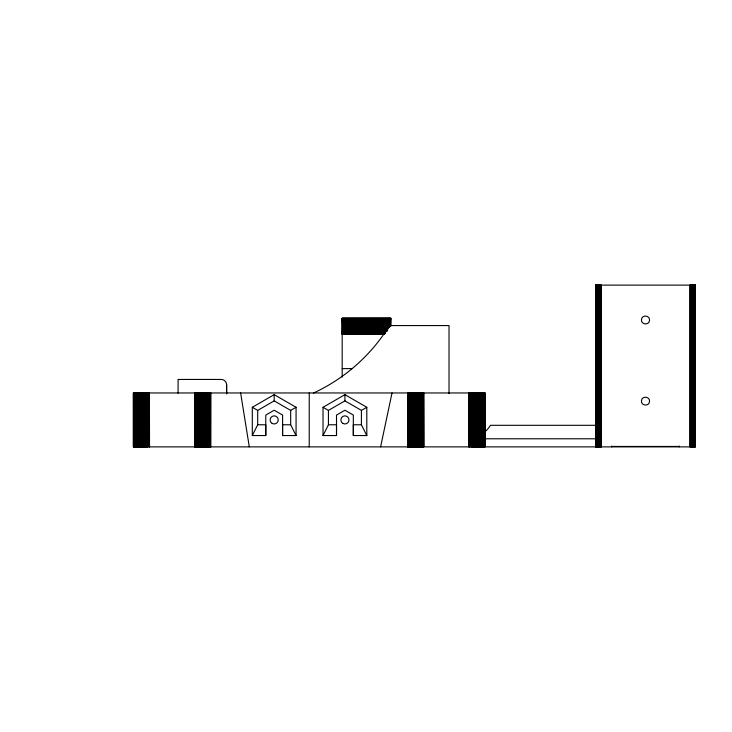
<?xml version="1.0" encoding="UTF-8"?>
<svg xmlns="http://www.w3.org/2000/svg" width="732" height="732" viewBox="0 0 732 732"><rect width="100%" height="100%" fill="white"/><g stroke="black" fill="none" stroke-linecap="round" stroke-linejoin="round"><path stroke-width="1.1" d="M226.618 384.84L226.618 393.734L226.618 384.84A5.389 5.389 0 0 0 221.22 379.45L178.086 379.45L178.086 393.157M265.78 435.549L265.78 424.77L257.691 424.77L252.302 435.549L265.78 435.549L265.78 415.062L274.189 410.213L282.589 415.062L282.589 435.549L296.067 435.549L296.067 407.285L274.189 394.649L252.302 407.285L252.302 435.549M282.589 435.549L282.589 424.77L290.677 424.77L296.067 435.549M336.51 435.549L336.51 424.77L328.43 424.77L323.032 435.549L336.51 435.549L336.51 415.062L344.918 410.213L353.327 415.062L353.327 435.549L366.805 435.549L366.805 407.285L344.918 394.649L323.032 407.285L323.032 435.549M353.327 435.549L353.327 424.77L361.416 424.77L366.805 435.549M380.603 446.877L392.013 392.956M313.452 393.038C344.708 378.691 371.508 354.892 389.442 325.566L449.027 325.566L449.027 393.587M388.289 327.405L389.506 325.566M257.691 424.77L257.691 410.396L274.189 400.871L290.677 410.396L290.677 424.77M290.677 410.396L296.067 407.285M328.43 424.77L328.43 410.396L344.918 400.871L361.416 410.396L361.416 424.77M361.416 410.396L366.805 407.285M390.714 326.262L390.714 318.173L342.192 318.164L342.192 377.126M342.192 318.264L390.714 318.21M342.192 318.438L390.714 318.438M342.192 318.557L390.714 318.557M342.192 318.704L390.714 318.704M342.192 318.868L390.714 318.868M342.192 319.051L390.714 319.051M342.192 319.253L390.714 319.253M342.192 319.472L390.714 319.472M342.192 319.71L390.714 319.71M342.192 319.966L390.714 319.966M342.192 320.25L390.714 320.25M342.192 320.534L390.714 320.534M342.192 320.845L390.714 320.845M342.192 321.165L390.714 321.165M342.192 321.504L390.714 321.504M342.192 321.851L390.714 321.851M342.192 322.217L390.714 322.217M342.192 322.592L390.714 322.592M342.192 322.968L390.714 322.968M342.192 323.361L390.714 323.361M342.192 323.764L390.714 323.764M342.192 324.166L390.714 324.166M342.192 324.578L390.714 324.578M342.192 324.999L390.714 324.999M342.192 325.42L390.714 325.42M342.192 325.841L390.714 325.841M342.192 326.262L389.589 326.262M342.192 326.692L389.589 326.692M342.192 327.113L389.589 327.113M342.192 327.533L389.589 327.533M342.192 327.954L388.454 327.954M342.192 328.366L388.454 328.366M342.192 328.769L388.454 328.769M342.192 329.171L387.329 329.171M342.192 329.565L387.329 329.565M342.192 329.94L387.329 329.94M342.192 330.315L387.329 330.315M342.192 330.681L387.329 330.681M342.192 331.029L387.329 331.029M342.192 331.367L386.203 331.367M342.192 331.688L386.203 331.688M342.192 331.989L385.069 331.989M342.192 332.282L385.069 332.282M342.192 332.557L385.069 332.557M342.192 332.822L385.069 332.822M342.192 333.06L385.069 333.06M342.192 333.28L385.069 333.28M342.192 333.481L385.069 333.481M342.192 333.664L385.069 333.664M342.192 333.829L383.943 333.829M342.192 333.966L383.943 333.966M342.192 334.094L383.943 334.094M383.943 334.185L342.192 334.323L383.943 334.368M342.192 368.608L352.348 368.608M595.601 446.877L595.601 285.123L695.391 285.123L695.391 446.877L133.352 446.877L133.38 392.956L485.115 392.956L485.115 446.877L484.987 392.956M596.36 425.31L490.431 425.31A27.862 27.862 0 0 1 484.813 431.981M484.785 438.788L596.37 438.788M611.796 446.456L679.195 446.456M323.032 407.285L328.43 410.396M252.302 407.285L257.691 410.396M240.627 392.956L249.31 446.877M695.299 285.123L695.226 446.877L695.126 285.123M695.007 285.123L695.007 446.877M694.86 285.123L694.86 446.877M694.695 285.123L694.695 446.877M694.522 285.123L694.522 446.877M694.311 285.123L694.311 446.877M694.092 285.123L694.092 446.877M693.854 285.123L693.854 446.877M693.597 285.123L693.597 446.877M693.323 285.123L693.323 446.877M693.03 285.123L693.03 446.877M692.719 285.123L692.719 446.877M692.399 285.123L692.399 446.877M692.06 285.123L692.06 446.877M691.713 285.123L691.713 446.877M691.347 285.123L691.347 446.877M690.981 285.123L690.981 446.877M690.596 285.123L690.596 446.877M690.203 285.123L690.203 446.877M689.974 285.123L689.974 446.877M679.195 446.035L679.195 446.877M611.796 446.035L611.796 446.877M601.182 285.123L601.182 446.877M601.009 285.123L601.009 446.877M600.789 285.123L600.789 446.877M600.396 285.123L600.396 446.877M600.011 285.123L600.011 446.877M599.636 285.123L599.636 446.877M599.279 285.123L599.279 446.877M598.932 285.123L598.932 446.877M598.593 285.123L598.593 446.877M598.273 285.123L598.273 446.877M597.962 285.123L597.962 446.877M597.669 285.123L597.669 446.877M597.394 285.123L597.394 446.877M597.138 285.123L597.138 446.877M596.891 285.123L596.891 446.877M596.672 285.123L596.672 446.877M596.47 285.123L596.47 446.877M596.287 285.123L596.287 446.877M596.123 285.123L596.123 446.877M595.985 285.123L595.985 446.877M595.866 285.123L595.866 446.877M595.692 285.123L595.638 446.877M484.758 392.956L484.877 446.877M484.621 392.956L484.621 446.877M484.474 392.956L484.474 446.877M484.291 392.956L484.291 446.877M484.099 392.956L484.099 446.877M483.879 392.956L483.879 446.877M483.651 392.956L483.651 446.877M483.394 392.956L483.394 446.877M483.129 392.956L483.129 446.877M482.846 392.956L482.846 446.877M482.544 392.956L482.544 446.877M482.223 392.956L482.223 446.877M481.894 392.956L481.894 446.877M481.546 392.956L481.546 446.877M481.189 392.956L481.189 446.877M480.823 392.956L480.823 446.877M480.439 392.956L480.439 446.877M480.055 392.956L480.055 446.877M479.652 392.956L479.652 446.877M479.25 392.956L479.25 446.877M478.847 392.956L478.847 446.877M478.426 392.956L478.426 446.877M478.005 392.956L478.005 446.877M477.584 392.956L477.584 446.877M477.163 392.956L477.163 446.877M476.742 392.956L476.742 446.877M476.322 392.956L476.322 446.877M475.901 392.956L475.901 446.877M475.48 392.956L475.48 446.877M475.068 392.956L475.068 446.877M474.656 392.956L474.656 446.877M474.254 392.956L474.254 446.877M473.86 392.956L473.86 446.877M473.476 392.956L473.476 446.877M473.101 392.956L473.101 446.877M472.735 392.956L472.735 446.877M472.378 392.956L472.378 446.877M472.039 392.956L472.039 446.877M471.719 392.956L471.719 446.877M471.399 392.956L471.399 446.877M471.106 392.956L471.106 446.877M470.822 392.956L470.822 446.877M469.578 392.956L469.578 446.877M469.422 392.956L469.377 446.877M469.249 392.956L469.285 446.877M469.056 392.956L469.084 446.877M468.992 392.956L468.938 446.877M423.764 392.956L423.791 446.877L423.627 392.956M423.526 392.956L423.526 446.877M423.407 392.956L423.407 446.877M423.27 392.956L423.27 446.877M423.105 392.956L423.105 446.877M422.922 392.956L422.922 446.877M422.721 392.956L422.721 446.877M422.501 392.956L422.501 446.877M422.263 392.956L422.263 446.877M421.998 392.956L421.998 446.877M421.724 392.956L421.724 446.877M421.44 392.956L421.44 446.877M421.129 392.956L421.129 446.877M420.808 392.956L420.808 446.877M420.47 392.956L420.47 446.877M420.122 392.956L420.122 446.877M419.756 392.956L419.756 446.877M419.39 392.956L419.39 446.877M419.006 392.956L419.006 446.877M418.613 392.956L418.613 446.877M418.219 392.956L418.219 446.877M417.807 392.956L417.807 446.877M417.396 392.956L417.396 446.877M416.984 392.956L416.984 446.877M416.563 392.956L416.563 446.877M416.142 392.956L416.142 446.877M415.712 392.956L415.712 446.877M415.291 392.956L415.291 446.877M414.87 392.956L414.87 446.877M414.449 392.956L414.449 446.877M414.038 392.956L414.038 446.877M413.617 392.956L413.617 446.877M413.214 392.956L413.214 446.877M412.811 392.956L412.811 446.877M412.427 392.956L412.427 446.877M412.043 392.956L412.043 446.877M411.668 392.956L411.668 446.877M411.311 392.956L411.311 446.877M410.963 392.956L410.963 446.877M410.625 392.956L410.625 446.877M410.304 392.956L410.304 446.877M409.993 392.956L409.993 446.877M409.7 392.956L409.7 446.877M409.426 392.956L409.426 446.877M409.17 392.956L409.17 446.877M408.932 392.956L408.932 446.877M408.712 392.956L408.712 446.877M408.511 392.956L408.511 446.877M408.328 392.956L408.328 446.877M408.163 392.956L408.163 446.877M407.898 392.956L408.017 446.877M344.918 394.649L344.918 400.871M309.233 392.956L309.233 446.877M274.189 394.649L274.189 400.871M210.734 392.956L210.734 446.877M210.66 392.956L210.56 446.877M210.441 392.956L210.441 446.877M210.304 392.956L210.304 446.877M210.139 392.956L210.139 446.877M209.956 392.956L209.956 446.877M209.755 392.956L209.755 446.877M209.535 392.956L209.535 446.877M209.288 392.956L209.288 446.877M209.032 392.956L209.032 446.877M208.757 392.956L208.757 446.877M208.464 392.956L208.464 446.877M208.162 392.956L208.162 446.877M207.842 392.956L207.842 446.877M207.504 392.956L207.504 446.877M207.156 392.956L207.156 446.877M206.79 392.956L206.79 446.877M206.424 392.956L206.424 446.877M206.04 392.956L206.04 446.877M205.646 392.956L205.646 446.877M205.244 392.956L205.244 446.877M204.841 392.956L204.841 446.877M204.429 392.956L204.429 446.877M204.008 392.956L204.008 446.877M203.597 392.956L203.597 446.877M203.167 392.956L203.167 446.877M202.746 392.956L202.746 446.877M202.325 392.956L202.325 446.877M201.904 392.956L201.904 446.877M201.483 392.956L201.483 446.877M201.062 392.956L201.062 446.877M200.65 392.956L200.65 446.877M200.248 392.956L200.248 446.877M199.845 392.956L199.845 446.877M199.461 392.956L199.461 446.877M199.077 392.956L199.077 446.877M198.701 392.956L198.701 446.877M198.345 392.956L198.345 446.877M197.988 392.956L197.988 446.877M197.658 392.956L197.658 446.877M197.329 392.956L197.329 446.877M197.027 392.956L197.027 446.877M196.734 392.956L196.734 446.877M196.46 392.956L196.46 446.877M196.203 392.956L196.203 446.877M195.966 392.956L195.966 446.877M195.737 392.956L195.737 446.877M195.535 392.956L195.535 446.877M195.353 392.956L195.353 446.877M195.197 392.956L195.197 446.877M195.051 392.956L195.051 446.877M194.932 392.956L194.932 446.877M194.831 446.877L194.703 392.956L194.666 446.877M149.529 446.877L149.41 392.956L149.319 446.877M149.172 392.956L149.218 446.877M149.044 392.956L149.09 446.877M147.635 392.956L147.635 446.877M147.361 392.956L147.361 446.877M147.059 392.956L147.059 446.877M146.748 392.956L146.748 446.877M146.418 392.956L146.418 446.877M146.08 392.956L146.08 446.877M145.723 392.956L145.723 446.877M145.366 392.956L145.366 446.877M144.982 392.956L144.982 446.877M144.597 392.956L144.597 446.877M144.204 392.956L144.204 446.877M143.801 392.956L143.801 446.877M143.399 392.956L143.399 446.877M142.987 392.956L142.987 446.877M142.566 392.956L142.566 446.877M142.145 392.956L142.145 446.877M141.724 392.956L141.724 446.877M141.294 392.956L141.294 446.877M140.873 392.956L140.873 446.877M140.453 392.956L140.453 446.877M140.032 392.956L140.032 446.877M139.62 392.956L139.62 446.877M139.208 392.956L139.208 446.877M138.805 392.956L138.805 446.877M138.412 392.956L138.412 446.877M138.019 392.956L138.019 446.877M137.643 392.956L137.643 446.877M137.268 392.956L137.268 446.877M136.911 392.956L136.911 446.877M136.573 392.956L136.573 446.877M136.244 392.956L136.244 446.877M135.923 392.956L135.923 446.877M135.621 392.956L135.621 446.877M135.338 392.956L135.338 446.877M135.063 392.956L135.063 446.877M134.816 392.956L134.816 446.877M134.578 392.956L134.578 446.877M134.368 392.956L134.368 446.877M134.166 392.956L134.166 446.877M133.993 392.956L133.993 446.877M133.837 392.956L133.7 446.877M133.59 392.956L133.553 446.877M133.407 392.956L133.471 446.877M641.479 319.518C640.683 324.624 649.119 325.676 649.513 320.451C650.309 315.346 641.873 314.293 641.479 319.518M641.479 400.669C640.683 405.766 649.119 406.818 649.513 401.594C650.309 396.497 641.873 395.445 641.479 400.669M407.797 446.877L407.797 392.956L407.724 446.877M272.158 423.416A4.044 4.044 0 0 0 278.224 419.921A4.044 4.044 0 0 0 272.158 416.417A4.044 4.044 0 0 0 272.158 423.416M342.896 423.416A4.044 4.044 0 0 0 348.963 419.921A4.044 4.044 0 0 0 342.896 416.417A4.044 4.044 0 0 0 342.896 423.416"/></g></svg>
